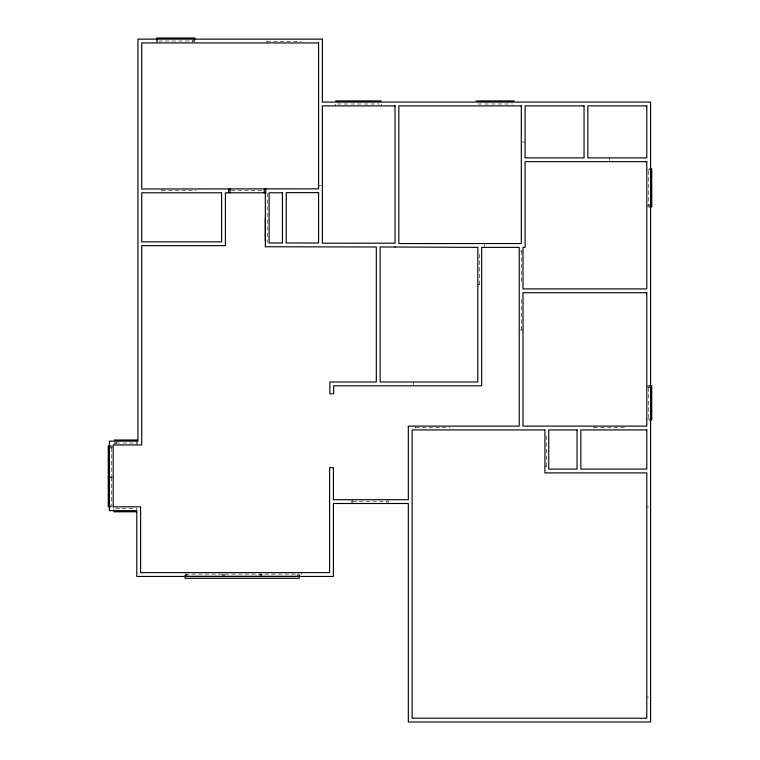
<?xml version="1.0" encoding="UTF-8"?>
<svg xmlns="http://www.w3.org/2000/svg" width="760" height="760" viewBox="0 0 760 760"><rect width="100%" height="100%" fill="white"/><g stroke="black" fill="none" stroke-linecap="round" stroke-linejoin="round"><path stroke-width="0.57" stroke-dasharray="3.8 2.85" d="M158.631 41.04L192.859 41.05M266.855 41.42L301.084 41.42M337.526 103.987L379.354 103.987M478.106 103.987L512.335 103.987M522.253 142.063L525.103 142.063M647.548 169.822L649.838 169.822M318.582 185.326L321.433 185.326M161.87 190.504L196.099 190.504M231.258 190.504L264.309 190.504M647.548 205L649.838 205M647.548 205.95L649.838 205.95M647.548 206.9L649.838 206.9M520.163 250.952L523.013 250.952M477.822 284.572L479.731 284.572M520.163 330.03L523.013 330.03M646.788 385.805L649.838 385.805M647.548 386.764L649.838 386.764M647.548 387.714L649.838 387.714M647.548 419.083L649.838 419.083M415.71 427.633L449.939 427.633M593.997 427.633L624.416 427.633M116.213 443.042L135.223 443.033M110.162 445.987L112.451 445.987M110.162 446.937L112.451 446.937M110.162 447.887L112.451 447.887M544.929 466.355L546.829 466.355M110.162 476.416L112.451 476.416M110.162 477.365L112.451 477.365M352.801 501.22L387.03 501.22M110.162 505.884L112.451 505.884M109.402 506.834L112.261 506.834M646.788 506.948L648.698 506.948M115.701 508.744L134.719 508.744M185.126 574.104L299.221 574.104L299.221 576.384M646.788 697.11L648.698 697.11M648.698 170.772L648.698 205M648.688 387.714L648.688 418.133M609.396 157.871L609.396 160.721M593.997 426.113L593.997 428.013M546.45 435.926L546.45 466.355M521.493 250.952L521.493 281.38M521.493 299.601L521.493 330.03M484.728 243.561L484.728 246.411M479.341 254.144L479.341 284.572M415.71 426.113L415.71 428.013M413.592 381.995L413.592 384.845M388.55 500.65L388.55 502.55M387.03 500.65L387.03 502.55M381.254 103.987L381.254 105.887M352.801 499.7L352.801 503.5M351.281 500.65L351.281 502.55M335.616 103.987L335.616 105.887M301.216 572.631L301.216 574.531M297.322 574.104L297.322 576.384M267.235 193.144L267.235 242.582M266.855 41.04L266.855 42.94M261.829 574.104L261.829 576.384M260.87 574.104L260.87 576.384M259.92 574.104L259.92 576.384M224.428 574.104L224.428 576.384M223.478 574.104L223.478 576.384M222.528 574.104L222.528 576.384M194.759 39.9L194.759 42.18M193.809 39.9L193.809 42.18M192.859 39.9L192.859 42.18M187.026 574.104L187.026 576.384M186.076 574.104L186.076 576.384M161.87 188.983L161.87 190.883M157.681 39.9L157.681 42.18M156.731 39.14L156.731 42.94M137.123 441.132L137.123 444.942M136.619 507.784L136.619 510.644M136.173 441.892L136.173 444.182M116.213 441.892L116.213 444.182M115.263 441.892L115.263 444.182M114.304 441.892L114.304 444.942M113.8 507.784L113.8 510.644M111.311 447.887L111.302 475.465M111.311 477.365L111.302 504.934"/><path stroke-width="1.14" d="M265.335 240.682L265.335 217.863M335.616 100.947L381.254 100.947M476.206 100.947L514.235 100.947M649.762 168.872L651.738 168.872L651.738 206.9L649.762 206.9M649.762 385.805L651.738 385.805L651.738 420.033L649.762 420.033M114.304 439.992L137.123 439.992M110.238 445.987L108.262 445.987L108.262 506.834L110.238 506.834M113.8 511.784L136.619 511.784M185.126 576.384L299.221 576.384M299.221 575.32L299.221 578.284L185.126 578.284L185.126 575.32M265.829 188.983L265.829 192.793L225.397 192.793L225.397 245.651L141.73 245.651L141.73 444.942L113.212 444.942L113.212 506.834L140.59 506.834L140.59 572.631L329.612 572.631L329.612 467.666L333.412 467.666L333.412 499.7L408.329 499.7L408.329 426.113L519.213 426.113L519.213 247.361L481.631 247.361L481.631 385.805L333.688 385.805L333.688 393.784L329.878 393.784L329.878 381.995L376.314 381.995L376.314 247L265.335 246.744L265.335 192.793M264.309 188.983L264.309 192.793M230.081 188.983L230.081 192.793M228.56 188.983L228.56 192.793M194.759 39.976L194.759 38L156.731 38L156.731 39.976M322.382 39.14L137.93 39.14L137.93 441.132L109.402 441.132L109.402 510.644L136.791 510.644L136.791 576.441L333.412 576.441L333.412 503.5L408.329 503.5L408.329 722L650.598 722L650.598 102.087L322.382 102.087L322.382 39.14M318.582 42.94L141.73 42.94L141.73 188.983L318.582 188.832L318.582 42.94M395.038 105.887L322.382 105.887L322.382 243.19L395.038 243.19L395.038 105.887M521.303 105.887L398.838 105.887L398.838 243.561L521.303 243.561L521.303 105.887M584.05 105.887L525.103 105.887L525.103 157.871L584.05 157.871L584.05 105.887M646.788 105.887L587.85 105.887L587.85 157.871L646.788 157.871L646.788 105.887M646.788 161.671L525.103 161.671L525.103 247.361L523.013 247.361L523.013 288.904L646.788 288.904L646.788 161.671M318.582 192.641L286.254 192.641L286.254 242.991L318.582 242.991L318.582 192.641M221.597 192.793L141.73 192.793L141.73 241.851L221.597 241.851L221.597 192.793M282.445 192.793L269.135 192.793L269.135 242.943L282.445 242.943L282.445 192.793M395.038 247L380.123 247L380.123 381.995L477.822 381.995L477.822 247.361L395.038 247M646.788 292.714L523.013 292.714L523.013 426.113L646.788 426.113L646.788 292.714M544.929 429.913L412.138 429.913L412.138 718.2L646.788 718.2L646.788 472.891L544.929 472.891L544.929 429.913M577.049 429.913L548.739 429.913L548.739 469.091L577.049 469.091L577.049 429.913M646.788 429.913L580.858 429.913L580.858 469.091L646.788 469.091L646.788 429.913"/></g></svg>
